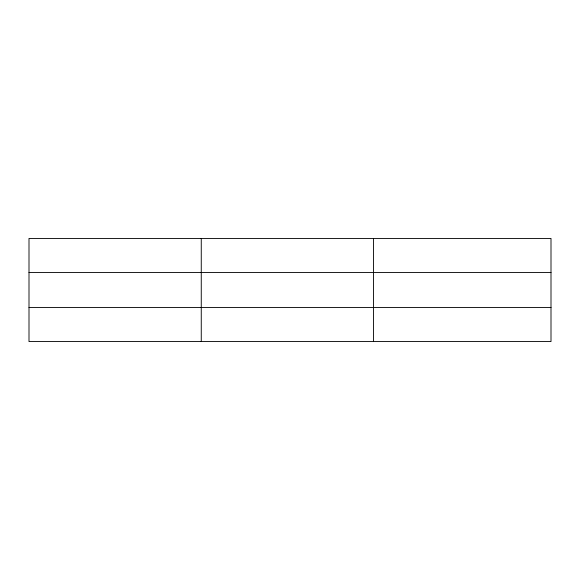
<?xml version="1.0" encoding="UTF-8"?>
<svg xmlns="http://www.w3.org/2000/svg" width="580" height="580" viewBox="0 0 580 580"><rect width="100%" height="100%" fill="white"/><g stroke="black" fill="none" stroke-linecap="round" stroke-linejoin="round"><path stroke-width="0.87" d="M201.26 341.562L201.26 238.438M373.52 341.562L373.52 238.438M551 307.531L551 341.562L29 341.562L29 238.438L551 238.438L551 307.531L29 307.531M29 272.469L551 272.469"/></g></svg>
